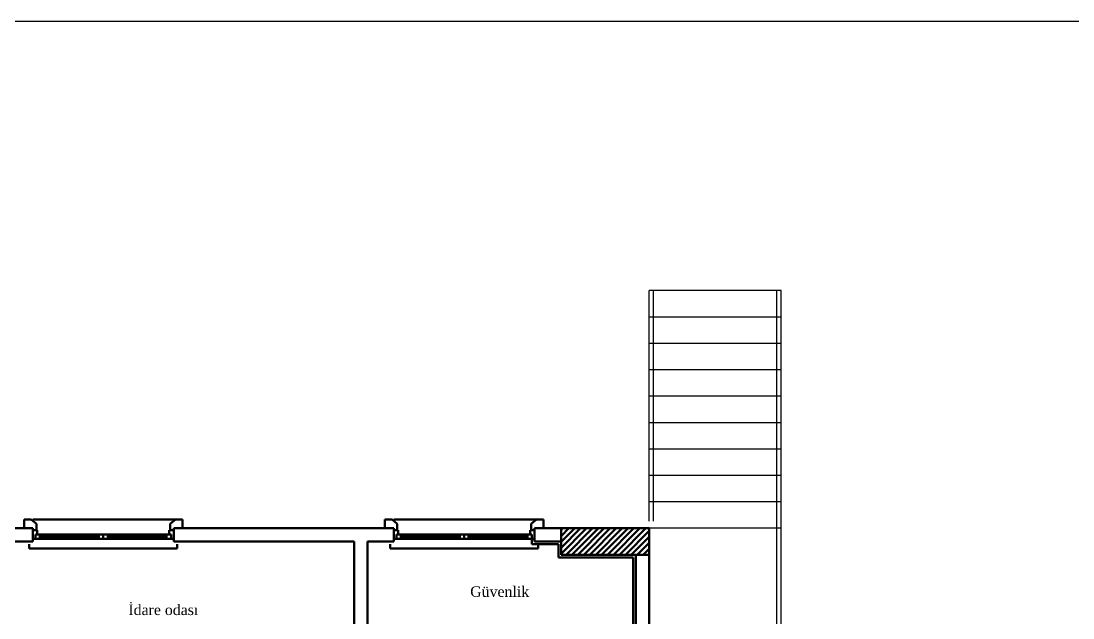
# Model space of a CAD drawing. Header units: millimetres. Extents: x 2046 to 14753, y 2361 to 29276.
# Drawn here: x 7328 to 8523, y 22534 to 23212 of the extents above; entities that cross this region are included whole.
import ezdxf

# ---------------------------------------------------------------- set-up
doc = ezdxf.new("R2010")
doc.units = ezdxf.units.MM
doc.layers.add('A.O. DUVAR', color=7, linetype='Continuous', lineweight=50)
doc.layers.add('yazi', color=251, linetype='Continuous', lineweight=25)
doc.styles.add('A.O. MALZEME', font='times.ttf', dxfattribs={"height": 10})

msp = doc.modelspace()

# ---------------------------------------------------------------- linework, layer by layer
at = {"layer": 'A.O. DUVAR', "lineweight": 25, "ltscale": 4}
for p, q in [((8191.152, 22905.858), (8041.152, 22905.858)), ((8041.152, 22643.858), (8041.152, 22905.858)), ((8046.152, 22643.858), (8046.152, 22905.858)), ((8186.152, 22125.858), (8186.152, 22905.858)), ((8186.152, 22905.858), (8186.152, 22905.858)), ((8191.152, 22635.858), (8191.152, 22905.858)), ((8191.152, 22875.858), (8041.152, 22875.858)), ((8191.152, 22845.858), (8041.152, 22845.858)), ((8191.152, 22815.858), (8041.152, 22815.858)), ((8191.152, 22785.858), (8041.152, 22785.858)), ((8191.152, 22755.858), (8041.152, 22755.858)), ((8191.152, 22725.858), (8041.152, 22725.858)), ((8191.152, 22695.858), (8041.152, 22695.858)), ((8191.152, 22665.858), (8041.152, 22665.858)), ((8191.152, 22635.858), (8041.152, 22635.858)), ((8191.152, 22635.858), (8049.152, 22635.858)), ((8191.152, 22120.858), (8191.152, 22635.858))]:
    msp.add_line(p, q, dxfattribs=at)
at = {"layer": 'A.O. DUVAR', "ltscale": 100}
for p, q in [((7339.137, 22645.858), (7331.152, 22645.858)), ((7331.152, 22645.858), (7331.152, 22635.858)), ((7339.137, 22645.858), (7331.152, 22645.858)), ((7331.152, 22645.858), (7331.152, 22635.858)), ((7345.152, 22641.06), (7339.137, 22645.858)), ((7345.152, 22641.06), (7339.137, 22645.858)), ((7497.152, 22641.06), (7503.167, 22645.858)), ((7497.152, 22641.06), (7503.167, 22645.858)), ((7503.167, 22645.858), (7511.152, 22645.858)), ((7503.167, 22645.858), (7511.152, 22645.858)), ((7511.152, 22645.858), (7511.152, 22635.858)), ((7511.152, 22645.858), (7511.152, 22635.858)), ((7749.137, 22645.858), (7741.152, 22645.858)), ((7741.152, 22645.858), (7741.152, 22635.858)), ((7749.137, 22645.858), (7741.152, 22645.858)), ((7741.152, 22645.858), (7741.152, 22635.858)), ((7755.152, 22641.06), (7749.137, 22645.858)), ((7755.152, 22641.06), (7749.137, 22645.858)), ((7907.152, 22641.06), (7913.167, 22645.858)), ((7907.152, 22641.06), (7913.167, 22645.858)), ((7913.167, 22645.858), (7921.152, 22645.858)), ((7913.167, 22645.858), (7921.152, 22645.858)), ((7921.152, 22645.858), (7921.152, 22635.858)), ((7921.152, 22645.858), (7921.152, 22635.858)), ((7331.152, 22635.858), (7341.152, 22635.858)), ((7331.152, 22635.858), (7341.152, 22635.858)), ((7341.152, 22635.858), (7341.152, 22633.858)), ((7341.152, 22635.858), (7341.152, 22633.858)), ((7341.152, 22633.858), (7345.152, 22633.858)), ((7341.152, 22633.858), (7345.152, 22633.858)), ((7345.152, 22633.858), (7345.152, 22641.06)), ((7345.152, 22633.858), (7345.152, 22641.06)), ((7497.152, 22633.858), (7497.152, 22641.06)), ((7497.152, 22633.858), (7497.152, 22641.06)), ((7501.152, 22633.858), (7497.152, 22633.858)), ((7501.152, 22633.858), (7497.152, 22633.858)), ((7511.152, 22635.858), (7501.152, 22635.858)), ((7501.152, 22635.858), (7501.152, 22633.858)), ((7511.152, 22635.858), (7501.152, 22635.858)), ((7501.152, 22635.858), (7501.152, 22633.858)), ((7741.152, 22635.858), (7751.152, 22635.858)), ((7741.152, 22635.858), (7751.152, 22635.858)), ((7751.152, 22635.858), (7751.152, 22633.858)), ((7751.152, 22635.858), (7751.152, 22633.858)), ((7751.152, 22633.858), (7755.152, 22633.858)), ((7751.152, 22633.858), (7755.152, 22633.858)), ((7755.152, 22633.858), (7755.152, 22641.06)), ((7755.152, 22633.858), (7755.152, 22641.06)), ((7907.152, 22633.858), (7907.152, 22641.06)), ((7907.152, 22633.858), (7907.152, 22641.06)), ((7911.152, 22633.858), (7907.152, 22633.858)), ((7911.152, 22633.858), (7907.152, 22633.858)), ((7921.152, 22635.858), (7911.152, 22635.858)), ((7911.152, 22635.858), (7911.152, 22633.858)), ((7921.152, 22635.858), (7911.152, 22635.858)), ((7911.152, 22635.858), (7911.152, 22633.858))]:
    msp.add_line(p, q, dxfattribs=at)
at = {"layer": 'A.O. DUVAR'}
for p, q in [((7341.137, 22645.858), (7503.167, 22645.858)), ((7341.137, 22645.858), (7503.167, 22645.858)), ((7751.137, 22645.858), (7913.167, 22645.858)), ((7751.137, 22645.858), (7913.167, 22645.858)), ((7301.152, 22635.858), (7341.152, 22635.858)), ((7341.152, 22635.858), (7341.152, 22620.858)), ((7346.152, 22633.858), (7341.152, 22633.858)), ((7341.152, 22633.858), (7341.152, 22623.858)), ((7346.152, 22633.858), (7341.152, 22633.858)), ((7341.152, 22633.858), (7341.152, 22623.858)), ((7346.152, 22628.858), (7346.152, 22633.858)), ((7346.152, 22628.858), (7346.152, 22633.858)), ((7496.152, 22633.858), (7501.152, 22633.858)), ((7496.152, 22628.858), (7496.152, 22633.858)), ((7496.152, 22633.858), (7501.152, 22633.858)), ((7496.152, 22628.858), (7496.152, 22633.858)), ((7501.152, 22620.858), (7501.152, 22635.858)), ((7501.152, 22635.858), (7751.152, 22635.858)), ((7501.152, 22633.858), (7501.152, 22623.858)), ((7501.152, 22633.858), (7501.152, 22623.858)), ((7751.152, 22635.858), (7751.152, 22620.858)), ((7756.152, 22633.858), (7751.152, 22633.858)), ((7751.152, 22633.858), (7751.152, 22623.858)), ((7756.152, 22633.858), (7751.152, 22633.858)), ((7751.152, 22633.858), (7751.152, 22623.858)), ((7756.152, 22628.858), (7756.152, 22633.858)), ((7756.152, 22628.858), (7756.152, 22633.858)), ((7906.152, 22633.858), (7911.152, 22633.858)), ((7906.152, 22628.858), (7906.152, 22633.858)), ((7906.152, 22633.858), (7911.152, 22633.858)), ((7906.152, 22628.858), (7906.152, 22633.858)), ((7911.152, 22635.858), (7941.152, 22635.858)), ((7911.152, 22620.858), (7911.152, 22635.858)), ((7911.152, 22633.858), (7911.152, 22623.858)), ((7911.152, 22633.858), (7911.152, 22623.858)), ((7941.152, 22635.858), (8041.152, 22635.858)), ((7941.152, 22605.858), (7941.152, 22635.858)), ((7941.152, 22635.858), (7941.152, 22620.858)), ((8041.152, 22635.858), (8041.152, 22605.858)), ((7341.152, 22620.858), (7301.152, 22620.858)), ((7341.152, 22623.858), (7344.152, 22623.858)), ((7341.152, 22623.858), (7344.152, 22623.858)), ((7344.152, 22623.858), (7344.152, 22628.858)), ((7344.152, 22628.858), (7346.152, 22628.858)), ((7349.152, 22628.858), (7344.152, 22628.858)), ((7344.152, 22628.858), (7344.152, 22623.858)), ((7344.152, 22623.858), (7344.152, 22628.858)), ((7344.152, 22628.858), (7346.152, 22628.858)), ((7349.152, 22628.858), (7344.152, 22628.858)), ((7344.152, 22628.858), (7344.152, 22623.858)), ((7344.152, 22623.858), (7349.152, 22623.858)), ((7344.152, 22623.858), (7349.152, 22623.858)), ((7416.152, 22628.858), (7349.152, 22628.858)), ((7349.152, 22623.858), (7349.152, 22628.858)), ((7416.152, 22628.858), (7349.152, 22628.858)), ((7349.152, 22623.858), (7349.152, 22628.858)), ((7349.152, 22627.358), (7416.152, 22627.358)), ((7349.152, 22627.358), (7416.152, 22627.358)), ((7349.152, 22626.358), (7416.152, 22626.358)), ((7349.152, 22626.358), (7416.152, 22626.358)), ((7349.152, 22625.358), (7416.152, 22625.358)), ((7349.152, 22625.358), (7416.152, 22625.358)), ((7349.152, 22623.858), (7416.152, 22623.858)), ((7349.152, 22623.858), (7416.152, 22623.858)), ((7421.152, 22628.858), (7416.152, 22628.858)), ((7416.152, 22628.858), (7416.152, 22623.858)), ((7421.152, 22628.858), (7416.152, 22628.858)), ((7416.152, 22628.858), (7416.152, 22623.858)), ((7416.152, 22623.858), (7421.152, 22623.858)), ((7416.152, 22623.858), (7421.152, 22623.858)), ((7421.152, 22623.858), (7421.152, 22628.858)), ((7421.152, 22623.858), (7421.152, 22628.858)), ((7421.152, 22628.858), (7426.152, 22628.858)), ((7421.152, 22623.858), (7421.152, 22628.858)), ((7421.152, 22623.858), (7421.152, 22628.858)), ((7421.152, 22628.858), (7426.152, 22628.858)), ((7426.152, 22623.858), (7421.152, 22623.858)), ((7426.152, 22623.858), (7421.152, 22623.858)), ((7426.152, 22628.858), (7426.152, 22623.858)), ((7426.152, 22628.858), (7493.152, 22628.858)), ((7426.152, 22628.858), (7426.152, 22623.858)), ((7426.152, 22628.858), (7493.152, 22628.858)), ((7493.152, 22627.358), (7426.152, 22627.358)), ((7493.152, 22627.358), (7426.152, 22627.358)), ((7493.152, 22626.358), (7426.152, 22626.358)), ((7493.152, 22626.358), (7426.152, 22626.358)), ((7493.152, 22625.358), (7426.152, 22625.358)), ((7493.152, 22625.358), (7426.152, 22625.358)), ((7493.152, 22623.858), (7426.152, 22623.858)), ((7493.152, 22623.858), (7426.152, 22623.858)), ((7493.152, 22623.858), (7493.152, 22628.858)), ((7493.152, 22628.858), (7498.152, 22628.858)), ((7493.152, 22623.858), (7493.152, 22628.858)), ((7493.152, 22628.858), (7498.152, 22628.858)), ((7498.152, 22623.858), (7493.152, 22623.858)), ((7498.152, 22623.858), (7493.152, 22623.858)), ((7498.152, 22628.858), (7496.152, 22628.858)), ((7498.152, 22628.858), (7496.152, 22628.858)), ((7498.152, 22623.858), (7498.152, 22628.858)), ((7498.152, 22628.858), (7498.152, 22623.858)), ((7498.152, 22623.858), (7498.152, 22628.858)), ((7498.152, 22628.858), (7498.152, 22623.858)), ((7501.152, 22623.858), (7498.152, 22623.858)), ((7501.152, 22623.858), (7498.152, 22623.858)), ((7706.152, 22620.858), (7501.152, 22620.858)), ((7706.152, 22135.858), (7706.152, 22620.858)), ((7751.152, 22620.858), (7721.152, 22620.858)), ((7721.152, 22620.858), (7721.152, 22135.858)), ((7751.152, 22623.858), (7754.152, 22623.858)), ((7751.152, 22623.858), (7754.152, 22623.858)), ((7754.152, 22623.858), (7754.152, 22628.858)), ((7754.152, 22628.858), (7756.152, 22628.858)), ((7759.152, 22628.858), (7754.152, 22628.858)), ((7754.152, 22628.858), (7754.152, 22623.858)), ((7754.152, 22623.858), (7754.152, 22628.858)), ((7754.152, 22628.858), (7756.152, 22628.858)), ((7759.152, 22628.858), (7754.152, 22628.858)), ((7754.152, 22628.858), (7754.152, 22623.858)), ((7754.152, 22623.858), (7759.152, 22623.858)), ((7754.152, 22623.858), (7759.152, 22623.858)), ((7826.152, 22628.858), (7759.152, 22628.858)), ((7759.152, 22623.858), (7759.152, 22628.858)), ((7826.152, 22628.858), (7759.152, 22628.858)), ((7759.152, 22623.858), (7759.152, 22628.858)), ((7759.152, 22627.358), (7826.152, 22627.358)), ((7759.152, 22627.358), (7826.152, 22627.358)), ((7759.152, 22626.358), (7826.152, 22626.358)), ((7759.152, 22626.358), (7826.152, 22626.358)), ((7759.152, 22625.358), (7826.152, 22625.358)), ((7759.152, 22625.358), (7826.152, 22625.358)), ((7759.152, 22623.858), (7826.152, 22623.858)), ((7759.152, 22623.858), (7826.152, 22623.858)), ((7831.152, 22628.858), (7826.152, 22628.858)), ((7826.152, 22628.858), (7826.152, 22623.858)), ((7831.152, 22628.858), (7826.152, 22628.858)), ((7826.152, 22628.858), (7826.152, 22623.858)), ((7826.152, 22623.858), (7831.152, 22623.858)), ((7826.152, 22623.858), (7831.152, 22623.858)), ((7831.152, 22623.858), (7831.152, 22628.858)), ((7831.152, 22623.858), (7831.152, 22628.858)), ((7831.152, 22628.858), (7836.152, 22628.858)), ((7831.152, 22623.858), (7831.152, 22628.858)), ((7831.152, 22623.858), (7831.152, 22628.858)), ((7831.152, 22628.858), (7836.152, 22628.858)), ((7836.152, 22623.858), (7831.152, 22623.858)), ((7836.152, 22623.858), (7831.152, 22623.858)), ((7836.152, 22628.858), (7836.152, 22623.858)), ((7836.152, 22628.858), (7903.152, 22628.858)), ((7836.152, 22628.858), (7836.152, 22623.858)), ((7836.152, 22628.858), (7903.152, 22628.858)), ((7903.152, 22627.358), (7836.152, 22627.358)), ((7903.152, 22627.358), (7836.152, 22627.358)), ((7903.152, 22626.358), (7836.152, 22626.358)), ((7903.152, 22626.358), (7836.152, 22626.358)), ((7903.152, 22625.358), (7836.152, 22625.358)), ((7903.152, 22625.358), (7836.152, 22625.358)), ((7903.152, 22623.858), (7836.152, 22623.858)), ((7903.152, 22623.858), (7836.152, 22623.858)), ((7903.152, 22623.858), (7903.152, 22628.858)), ((7903.152, 22628.858), (7908.152, 22628.858)), ((7903.152, 22623.858), (7903.152, 22628.858)), ((7903.152, 22628.858), (7908.152, 22628.858)), ((7908.152, 22623.858), (7903.152, 22623.858)), ((7908.152, 22623.858), (7903.152, 22623.858)), ((7908.152, 22628.858), (7906.152, 22628.858)), ((7908.152, 22628.858), (7906.152, 22628.858)), ((7908.152, 22623.858), (7908.152, 22628.858)), ((7908.152, 22628.858), (7908.152, 22623.858)), ((7908.152, 22623.858), (7908.152, 22628.858)), ((7908.152, 22628.858), (7908.152, 22623.858)), ((7908.152, 22623.858), (7908.152, 22617.858)), ((7911.152, 22623.858), (7908.152, 22623.858)), ((7911.152, 22623.858), (7908.152, 22623.858)), ((7911.152, 22623.858), (7911.152, 22620.858)), ((7911.152, 22620.858), (7941.152, 22620.858)), ((7941.152, 22620.858), (7911.152, 22620.858)), ((7941.152, 22620.858), (7911.152, 22620.858)), ((7941.152, 22620.858), (7941.152, 22605.858)), ((7941.152, 22605.858), (7941.152, 22620.858)), ((7337.152, 22617.858), (7337.152, 22612.858)), ((7337.152, 22617.858), (7337.152, 22612.858)), ((7337.152, 22612.858), (7505.152, 22612.858)), ((7337.152, 22612.858), (7505.152, 22612.858)), ((7505.152, 22612.858), (7505.152, 22617.858)), ((7505.152, 22612.858), (7505.152, 22617.858)), ((7747.152, 22617.858), (7747.152, 22612.858)), ((7747.152, 22617.858), (7747.152, 22612.858)), ((7747.152, 22612.858), (7915.152, 22612.858)), ((7747.152, 22612.858), (7915.152, 22612.858)), ((7908.152, 22617.858), (7938.152, 22617.858)), ((7915.152, 22612.858), (7915.152, 22617.858)), ((7915.152, 22612.858), (7915.152, 22617.858)), ((7938.152, 22617.858), (7938.152, 22602.858)), ((7938.152, 22602.858), (8023.152, 22602.858)), ((7941.152, 22605.858), (8026.152, 22605.858)), ((8026.152, 22605.858), (7941.152, 22605.858)), ((8041.152, 22605.858), (7941.152, 22605.858)), ((8023.152, 22602.858), (8023.152, 22517.858)), ((8026.152, 22605.858), (8026.152, 22520.858)), ((8026.152, 22520.858), (8026.152, 22605.858)), ((8026.152, 22520.858), (8026.152, 22605.858)), ((8026.152, 22605.858), (8041.152, 22605.858)), ((8041.152, 22605.858), (8041.152, 22520.858))]:
    msp.add_line(p, q, dxfattribs=at)
at = {"layer": 'A.O. DUVAR', "linetype": 'Continuous', "ltscale": 10}
for p, q in [((7941.152, 22633.853), (7943.157, 22635.858)), ((7941.152, 22627.118), (7949.893, 22635.858)), ((7941.152, 22620.383), (7956.628, 22635.858)), ((7941.152, 22613.648), (7963.363, 22635.858)), ((7941.152, 22606.913), (7970.098, 22635.858)), ((7943.552, 22632.885), (7943.552, 22632.885)), ((7946.833, 22605.858), (7976.833, 22635.858)), ((7950.287, 22632.885), (7950.287, 22632.885)), ((7953.569, 22605.858), (7983.569, 22635.858)), ((7957.022, 22632.885), (7957.022, 22632.885)), ((7960.304, 22605.858), (7990.304, 22635.858)), ((7963.757, 22632.885), (7963.757, 22632.885)), ((7967.039, 22605.858), (7997.039, 22635.858)), ((7970.492, 22632.885), (7970.492, 22632.885)), ((7973.774, 22605.858), (8003.774, 22635.858)), ((7977.228, 22632.885), (7977.228, 22632.885)), ((7980.509, 22605.858), (8010.509, 22635.858)), ((7983.963, 22632.885), (7983.963, 22632.885)), ((7987.244, 22605.858), (8017.244, 22635.858)), ((7990.698, 22632.885), (7990.698, 22632.885)), ((7993.98, 22605.858), (8023.98, 22635.858)), ((7997.433, 22632.885), (7997.433, 22632.885)), ((8000.715, 22605.858), (8030.715, 22635.858)), ((8004.168, 22632.885), (8004.168, 22632.885)), ((8007.45, 22605.858), (8037.45, 22635.858)), ((8010.903, 22632.885), (8010.903, 22632.885)), ((8014.185, 22605.858), (8041.152, 22632.825)), ((8017.639, 22632.885), (8017.639, 22632.885)), ((8024.374, 22632.885), (8024.374, 22632.885)), ((8031.109, 22632.885), (8031.109, 22632.885)), ((8037.844, 22632.885), (8037.844, 22632.885)), ((7943.552, 22626.15), (7943.552, 22626.15)), ((7946.919, 22629.517), (7946.919, 22629.517)), ((7946.919, 22622.782), (7946.919, 22622.782)), ((7950.287, 22626.15), (7950.287, 22626.15)), ((7953.654, 22629.517), (7953.654, 22629.517)), ((7953.654, 22622.782), (7953.654, 22622.782)), ((7957.022, 22626.15), (7957.022, 22626.15)), ((7960.39, 22629.517), (7960.39, 22629.517)), ((7960.39, 22622.782), (7960.39, 22622.782)), ((7963.757, 22626.15), (7963.757, 22626.15)), ((7967.125, 22629.517), (7967.125, 22629.517)), ((7967.125, 22622.782), (7967.125, 22622.782)), ((7970.492, 22626.15), (7970.492, 22626.15)), ((7973.86, 22629.517), (7973.86, 22629.517)), ((7973.86, 22622.782), (7973.86, 22622.782)), ((7977.228, 22626.15), (7977.228, 22626.15)), ((7980.595, 22629.517), (7980.595, 22629.517)), ((7980.595, 22622.782), (7980.595, 22622.782)), ((7983.963, 22626.15), (7983.963, 22626.15)), ((7987.33, 22629.517), (7987.33, 22629.517)), ((7987.33, 22622.782), (7987.33, 22622.782)), ((7990.698, 22626.15), (7990.698, 22626.15)), ((7994.066, 22629.517), (7994.066, 22629.517)), ((7994.066, 22622.782), (7994.066, 22622.782)), ((7997.433, 22626.15), (7997.433, 22626.15)), ((8000.801, 22629.517), (8000.801, 22629.517)), ((8000.801, 22622.782), (8000.801, 22622.782)), ((8004.168, 22626.15), (8004.168, 22626.15)), ((8007.536, 22629.517), (8007.536, 22629.517)), ((8007.536, 22622.782), (8007.536, 22622.782)), ((8010.903, 22626.15), (8010.903, 22626.15)), ((8014.271, 22629.517), (8014.271, 22629.517)), ((8014.271, 22622.782), (8014.271, 22622.782)), ((8017.639, 22626.15), (8017.639, 22626.15)), ((8020.92, 22605.858), (8041.152, 22626.09)), ((8021.006, 22629.517), (8021.006, 22629.517)), ((8021.006, 22622.782), (8021.006, 22622.782)), ((8024.374, 22626.15), (8024.374, 22626.15)), ((8027.741, 22629.517), (8027.741, 22629.517)), ((8027.741, 22622.782), (8027.741, 22622.782)), ((8031.109, 22626.15), (8031.109, 22626.15)), ((8034.477, 22629.517), (8034.477, 22629.517)), ((8034.477, 22622.782), (8034.477, 22622.782)), ((8037.844, 22626.15), (8037.844, 22626.15)), ((7943.552, 22619.415), (7943.552, 22619.415)), ((7943.552, 22612.679), (7943.552, 22612.679)), ((7946.919, 22616.047), (7946.919, 22616.047)), ((7946.919, 22609.312), (7946.919, 22609.312)), ((7950.287, 22619.415), (7950.287, 22619.415)), ((7950.287, 22612.679), (7950.287, 22612.679)), ((7953.654, 22616.047), (7953.654, 22616.047)), ((7953.654, 22609.312), (7953.654, 22609.312)), ((7957.022, 22619.415), (7957.022, 22619.415)), ((7957.022, 22612.679), (7957.022, 22612.679)), ((7960.39, 22616.047), (7960.39, 22616.047)), ((7960.39, 22609.312), (7960.39, 22609.312)), ((7963.757, 22619.415), (7963.757, 22619.415)), ((7963.757, 22612.679), (7963.757, 22612.679)), ((7967.125, 22616.047), (7967.125, 22616.047)), ((7967.125, 22609.312), (7967.125, 22609.312)), ((7970.492, 22619.415), (7970.492, 22619.415)), ((7970.492, 22612.679), (7970.492, 22612.679)), ((7973.86, 22616.047), (7973.86, 22616.047)), ((7973.86, 22609.312), (7973.86, 22609.312)), ((7977.228, 22619.415), (7977.228, 22619.415)), ((7977.228, 22612.679), (7977.228, 22612.679)), ((7980.595, 22616.047), (7980.595, 22616.047)), ((7980.595, 22609.312), (7980.595, 22609.312)), ((7983.963, 22619.415), (7983.963, 22619.415)), ((7983.963, 22612.679), (7983.963, 22612.679)), ((7987.33, 22616.047), (7987.33, 22616.047)), ((7987.33, 22609.312), (7987.33, 22609.312)), ((7990.698, 22619.415), (7990.698, 22619.415)), ((7990.698, 22612.679), (7990.698, 22612.679)), ((7994.066, 22616.047), (7994.066, 22616.047)), ((7994.066, 22609.312), (7994.066, 22609.312)), ((7997.433, 22619.415), (7997.433, 22619.415)), ((7997.433, 22612.679), (7997.433, 22612.679)), ((8000.801, 22616.047), (8000.801, 22616.047)), ((8000.801, 22609.312), (8000.801, 22609.312)), ((8004.168, 22619.415), (8004.168, 22619.415)), ((8004.168, 22612.679), (8004.168, 22612.679)), ((8007.536, 22616.047), (8007.536, 22616.047)), ((8007.536, 22609.312), (8007.536, 22609.312)), ((8010.903, 22619.415), (8010.903, 22619.415)), ((8010.903, 22612.679), (8010.903, 22612.679)), ((8014.271, 22616.047), (8014.271, 22616.047)), ((8014.271, 22609.312), (8014.271, 22609.312)), ((8017.639, 22619.415), (8017.639, 22619.415)), ((8017.639, 22612.679), (8017.639, 22612.679)), ((8021.006, 22616.047), (8021.006, 22616.047)), ((8021.006, 22609.312), (8021.006, 22609.312)), ((8024.374, 22619.415), (8024.374, 22619.415)), ((8024.374, 22612.679), (8024.374, 22612.679)), ((8027.656, 22605.858), (8041.152, 22619.355)), ((8027.741, 22616.047), (8027.741, 22616.047)), ((8027.741, 22609.312), (8027.741, 22609.312)), ((8031.109, 22619.415), (8031.109, 22619.415)), ((8031.109, 22612.679), (8031.109, 22612.679)), ((8034.391, 22605.858), (8041.152, 22612.62)), ((8034.477, 22616.047), (8034.477, 22616.047)), ((8034.477, 22609.312), (8034.477, 22609.312)), ((8037.844, 22619.415), (8037.844, 22619.415)), ((8037.844, 22612.679), (8037.844, 22612.679)), ((7943.552, 22605.944), (7943.552, 22605.944)), ((7950.287, 22605.944), (7950.287, 22605.944)), ((7957.022, 22605.944), (7957.022, 22605.944)), ((7963.757, 22605.944), (7963.757, 22605.944)), ((7970.492, 22605.944), (7970.492, 22605.944)), ((7977.228, 22605.944), (7977.228, 22605.944)), ((7983.963, 22605.944), (7983.963, 22605.944)), ((7990.698, 22605.944), (7990.698, 22605.944)), ((7997.433, 22605.944), (7997.433, 22605.944)), ((8004.168, 22605.944), (8004.168, 22605.944)), ((8010.903, 22605.944), (8010.903, 22605.944)), ((8017.639, 22605.944), (8017.639, 22605.944)), ((8024.374, 22605.944), (8024.374, 22605.944)), ((8031.109, 22605.944), (8031.109, 22605.944)), ((8037.844, 22605.944), (8037.844, 22605.944)), ((8041.126, 22605.858), (8041.152, 22605.885))]:
    msp.add_line(p, q, dxfattribs=at)
at = {"layer": 'yazi'}
msp.add_lwpolyline([(3020.515, 23212.18), (11459.215, 23212.18)], dxfattribs=at)

# ---------------------------------------------------------------- texts
at = {"layer": 'A.O. DUVAR', "style": 'A.O. MALZEME'}
for s, height, p in [('Güvenlik', 11.9174, (7837.979, 22558.004, 3.5)), ('İdare odası', 11.91743, (7449.653, 22537.318, 3.5))]:
    msp.add_text(s, height=height, dxfattribs=at).set_placement(p)

doc.saveas('drawing.dxf')
